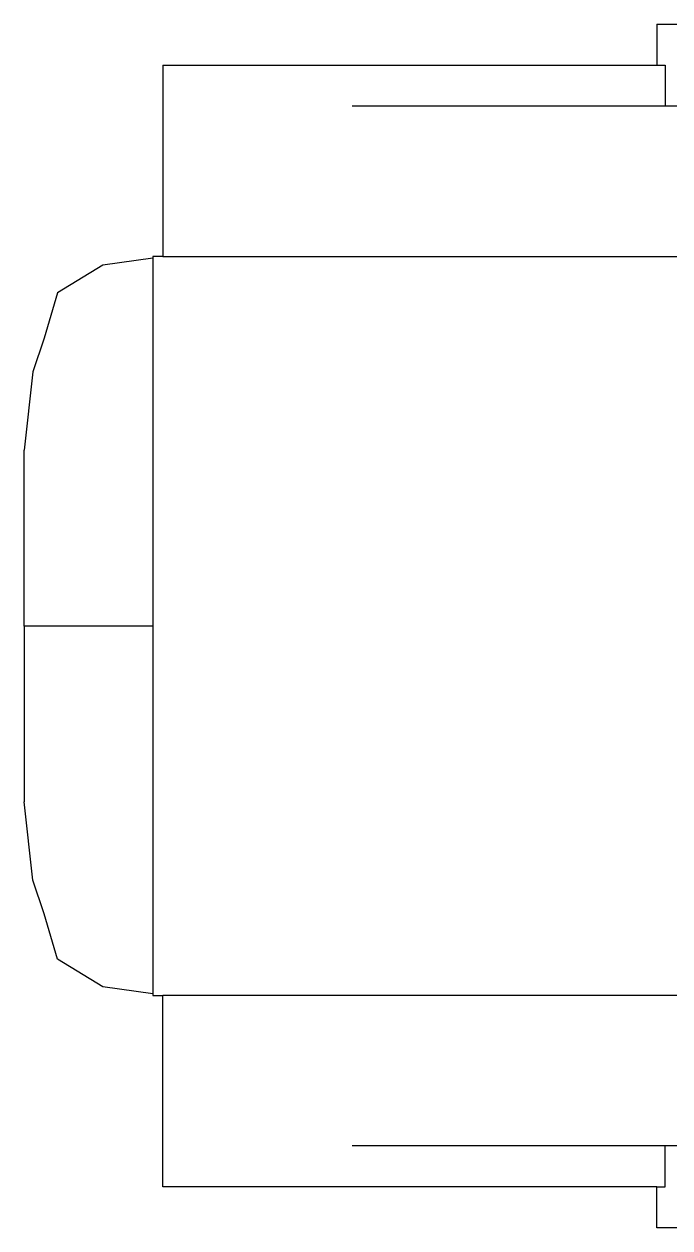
# Model space of a CAD drawing. Header units: millimetres. Extents: x -41292 to 298682, y -22072 to 33155.
# Drawn here: x 29641 to 30113, y 1513 to 2393 of the extents above; entities that cross this region are included whole.
import ezdxf

# ---------------------------------------------------------------- set-up
doc = ezdxf.new("R2010")
doc.units = ezdxf.units.MM

# ---------------------------------------------------------------- blocks, each defined once
blk = doc.blocks.new('AHSISHEUD')
for p, q in [((30731.1, 20041.05), (30731.1, 20011.05)), ((30731.1, 20041.05), (30769.54, 20041.05)), ((30370.03, 20011.05), (30370.03, 19871.05)), ((30370.03, 20011.05), (30731.1, 20011.05)), ((30731.1, 20011.05), (30737.16, 20011.05)), ((30737.16, 20011.05), (30737.16, 19981.05)), ((30737.16, 19981.05), (30508.26, 19981.05)), ((31067.29, 19981.05), (30737.16, 19981.05)), ((30370.03, 19871.05), (30362.67, 19871.05)), ((30362.67, 19871.05), (30362.67, 19870.01)), ((30370.03, 19871.05), (30912.2, 19871.05)), ((30326.11, 19864.82), (30292.83, 19844.7)), ((30362.67, 19870.01), (30326.11, 19864.82)), ((30362.67, 19870.01), (30362.67, 19601.05)), ((30292.83, 19844.7), (30283.13, 19811.5)), ((30283.13, 19811.5), (30274.87, 19786.92)), ((30274.87, 19786.92), (30268.52, 19729.49)), ((30268.52, 19601.05), (30268.52, 19729.49)), ((30268.52, 19601.05), (30268.52, 19472.61)), ((30362.67, 19601.05), (30268.52, 19601.05)), ((30362.67, 19601.05), (30362.67, 19332.1)), ((30274.87, 19415.19), (30268.52, 19472.61)), ((30283.13, 19390.6), (30274.87, 19415.19)), ((30292.83, 19357.4), (30283.13, 19390.6)), ((30326.11, 19337.28), (30292.83, 19357.4)), ((30362.67, 19332.1), (30326.11, 19337.28)), ((30362.67, 19332.1), (30362.67, 19331.05)), ((30362.67, 19331.05), (30370.03, 19331.05)), ((30370.03, 19191.05), (30370.03, 19331.05)), ((31067.29, 19331.05), (30370.03, 19331.05)), ((30737.16, 19221.05), (30508.26, 19221.05)), ((30737.16, 19191.05), (30737.16, 19221.05)), ((31067.29, 19221.05), (30737.16, 19221.05)), ((30731.1, 19191.05), (30370.03, 19191.05)), ((30731.1, 19191.05), (30737.16, 19191.05)), ((30731.1, 19161.05), (30731.1, 19191.05)), ((30769.54, 19161.05), (30731.1, 19161.05))]:
    blk.add_line(p, q)

msp = doc.modelspace()

# ---------------------------------------------------------------- block references
msp.add_blockref('AHSISHEUD', (-627.37, -17648.09))

doc.saveas('drawing.dxf')
